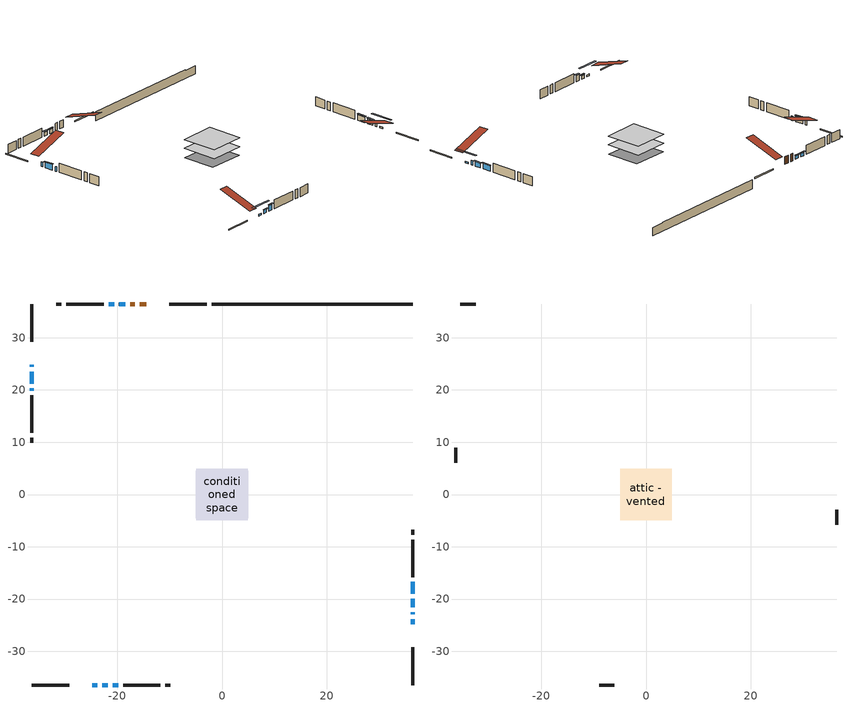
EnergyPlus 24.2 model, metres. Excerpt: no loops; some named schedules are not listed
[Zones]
conditioned space
 floor outside (Floor1 construction): -0.43,-0.43 -0.43,0.43 0.43,0.43 0.43,-0.43 z0.61
 floor adiabatic (AdiabaticFloorConstruction): -4.94,-4.94 -4.94,4.94 4.94,4.94 4.94,-4.94 z0.61
 floor foundation (Slab1 construction): -5.03,-4.57 -5.03,4.57 5.03,4.57 5.03,-4.57 z-1.83
 wall outside (RimJoist1 construction): -2.88,36.46 -10.08,36.46 / -36.46,-36.46 -29.26,-36.46 / -36.46,36.46 -36.46,29.26 / 36.46,-36.46 36.46,-29.26 z0.61:0.91
 wall outside (AdiabaticWallConstruction 1): -14.47,36.46 -15.74,36.46 / -16.67,36.46 -17.56,36.46 z0.61:2.64
 wall outside (AdiabaticWallConstruction): -36.46,24.86 -36.46,24.44 / -36.46,20.3 -36.46,19.88 / 36.46,-22.92 36.46,-22.5 z0.61:1.83; -36.46,23.51 -36.46,21.23 / 36.46,-19.02 36.46,-16.73 z0.61:2.13; 36.46,-24.86 36.46,-23.84 / -24.86,-36.46 -23.84,-36.46 z0.61:1.07; 36.46,-21.57 36.46,-19.94 z0.61:1.93; -18.49,36.46 -19.71,36.46 / -20.64,36.46 -21.71,36.46 z0.61:1.63; -22.92,-36.46 -21.85,-36.46 z0.61:1.53; -20.92,-36.46 -19.85,-36.46 z0.61:2.24
 wall outside (Wall1 construction): -22.64,36.46 -29.79,36.46 / -18.92,-36.46 -11.77,-36.46 / -36.46,18.95 -36.46,11.79 / 36.46,-15.8 36.46,-8.65 z0.61:3.05
 wall outside (Wall2 construction): -30.72,36.46 -31.68,36.46 / -10.84,-36.46 -9.88,-36.46 / -36.46,10.86 -36.46,9.91 / 36.46,-7.72 36.46,-6.76 z0.61:3.05
 wall foundation (FoundationWall1 construction): -1.95,36.46,-1.83 -1.95,36.46,0.61 32.61,36.46,0.61 32.61,36.46,0.37 36.46,36.46,0.37 36.46,36.46,-1.83
 window (WindowConstruction 7): -36.46,24.86 -36.46,24.44 z0.61:1.83
 window (WindowConstruction 6): -36.46,23.51 -36.46,21.23 z0.61:2.13
 window (WindowConstruction 10): 36.46,-24.86 36.46,-23.85 z0.61:1.07
 window (WindowConstruction 11): -24.86,-36.46 -23.85,-36.46 z0.61:1.07
 window (WindowConstruction 8): -36.46,20.3 -36.46,19.88 z0.61:1.83
 window (WindowConstruction 9): 36.46,-22.92 36.46,-22.5 z0.61:1.83
 window (WindowConstruction): 36.46,-21.57 36.46,-19.94 z0.61:1.93
 window (WindowConstruction 1): 36.46,-19.02 36.46,-16.73 z0.61:2.13
 window (WindowConstruction 2): -18.49,36.46 -19.71,36.46 z0.61:1.62
 window (WindowConstruction 3): -20.64,36.46 -21.71,36.46 z0.61:1.62
 window (WindowConstruction 4): -22.92,-36.46 -21.85,-36.46 z0.61:1.52
 window (WindowConstruction 5): -20.92,-36.46 -19.85,-36.46 z0.61:2.23
 door (Door): -14.47,36.46 -15.74,36.46 z0.61:2.64
 door (Door 1): -16.67,36.46 -17.56,36.46 z0.61:2.64
 ceiling adiabatic (AdiabaticFloorConstruction): 4.94,-4.94 4.94,4.94 -4.94,4.94 -4.94,-4.94 z0.61
attic - vented
 floor to conditioned space (Floor2 construction Reversed): -4.94,-4.94 -4.94,4.94 4.94,4.94 4.94,-4.94 z3.05
 wall outside (Wall3 construction): -32.61,36.46 -35.53,36.46 / -8.95,-36.46 -6.03,-36.46 / -36.46,8.98 -36.46,6.06 / 36.46,-5.83 36.46,-2.91 z0.61:3.05
 roof outside (Roof1 construction): -13.54,36.46,3.05 -13.54,26.83,6.26 -11.01,26.83,6.26 -11.01,36.46,3.05; -25.79,-36.46,3.05 -25.79,-26.83,6.26 -28.33,-26.83,6.26 -28.33,-36.46,3.05; -36.46,25.79,3.05 -26.83,25.79,6.26 -26.83,28.33,6.26 -36.46,28.33,3.05; 36.46,-25.79,3.05 26.83,-25.79,6.26 26.83,-28.33,6.26 36.46,-28.33,3.05
shading: -36.46,21.03 -36.46,23.71 -36.87,23.71 -36.87,21.03 z2.34; 36.46,-21.21 36.46,-27.5 36.87,-27.5 36.87,-21.21 z3.71; -21.21,-36.46 -27.5,-36.46 -27.5,-36.87 -21.21,-36.87 z3.71; 36.46,-19.74 36.46,-21.77 36.87,-21.77 36.87,-19.74 z2.13; 36.46,-16.53 36.46,-19.22 36.87,-19.22 36.87,-16.53 z2.34; -19.91,36.46 -18.29,36.46 -18.29,36.87 -19.91,36.87 z1.83; -21.91,36.46 -20.44,36.46 -20.44,36.87 -21.91,36.87 z1.83; -21.65,-36.46 -23.12,-36.46 -23.12,-36.87 -21.65,-36.87 z1.73; -19.65,-36.46 -21.12,-36.46 -21.12,-36.87 -19.65,-36.87 z2.44
[Building]
Building 1: Terrain=Suburbs
[Site:Location]
Edmonton Intl AP_AB: Latitude {deg}=53.31; Longitude {deg}=-113.58; Time Zone {hr}=-7; Elevation {m}=723; Keep Site Location Information=Yes
[Site:GroundTemperature:Shallow]
-1.56185, -3.61833, -3.78302, -2.80711, 1.11059, 5.01004, 8.39065, 10.5322, 10.7141, 8.97234, 5.67794, 1.89811
[Site:WaterMainsTemperature]
Calculation Method=Schedule; Temperature Schedule=mains temperature schedule
[Material] Roughness=Rough; Thermal Absorptance=0.9
Name | Thickness {m} | Conductivity {W/m-K} | Density {kg/m3} | Specific Heat {J/kg-K} | Solar Absorptance | Visible Absorptance
asphalt or fiberglass shingles | 0.00635 | 0.162714 | 1121.4 | 1465.45 | 0.4 | 0.4
ceiling loosefill ins | 0.169333 | 0.0480833 | 16.02 | 1046.75 | 0.7 | 0.7
ceiling stud and cavity | 0.1397 | 0.518534 | 65.682 | 1177.47 | 0.7 | 0.7
concrete 4.0 in. | 0.1016 | 1.803125 | 2242.8 | 837.4 | 0.7 | 0.7
concrete 8.0 in. | 0.2032 | 1.803125 | 2242.8 | 837.4 | 0.7 | 0.7
door material | 0.04445 | 0.188738 | 512.64 | 1214.23 | 0.7 | 0.7
exterior vertical ins | 0.0113414 | 0.029427 | 32.04 | 1214.23 | 0.7 | 0.7
floor covering | 0.0127 | 0.0433444 | 54.468 | 1339.84 | 0.6 | 0.6
floor rigid ins; rim joist rigid ins | 0.051816 | 0.029427 | 32.04 | 1214.23 | 0.7 | 0.7
floor rigid ins 1; wall rigid ins | 0.512978 | 0.029427 | 32.04 | 1214.23 | 0.7 | 0.7
floor stud and cavity | 0.1397 | 0.102213 | 92.3553 | 1139.71 | 0.7 | 0.7
floor stud and cavity 1 | 0.1397 | 1.75129 | 37.0049 | 1207.88 | 0.7 | 0.7
furniture material conditioned space 1 | 0.1524 | 0.115458 | 640.8 | 1214.23 | 0.6 | 0.6
gypsum board | 0.0127 | 0.160291 | 801 | 837.4 | 0.6 | 0.6
gypsum board 1 | 0.0127 | 0.160291 | 801 | 837.4 | 0.7 | 0.7
osb sheathing 0.5 in. | 0.0127 | 0.115458 | 512.64 | 1214.23 | 0.7 | 0.7
osb sheathing 0.75 in. | 0.01905 | 0.115458 | 512.64 | 1214.23 | 0.7 | 0.7
osb sheathing 2.0 in. | 0.0508 | 0.115458 | 512.64 | 1214.23 | 0.7 | 0.7
rim joist stud and cavity | 0.0508 | 0.0413573 | 125.044 | 1163.47 | 0.6 | 0.6
wall stud and cavity | 0.1397 | 0.0938917 | 139.0536 | 1170.24 | 0.7 | 0.7
wall stud and cavity 1 | 0.1397 | 0.118593 | 139.0536 | 1170.24 | 0.7 | 0.7
wall stud and cavity 2 | 0.0889 | 6.1454 | 50.32683 | 1063.81 | 0.6 | 0.6
wall stud and cavity 3 | 0.0889 | 0.380278 | 52.3479 | 1209.89 | 0.7 | 0.7
wall stud and cavity 4 | 0.0889 | 0.391764 | 83.0341 | 1211.67 | 0.7 | 0.7
wood siding | 0.0254 | 0.102417 | 544.68 | 1172.36 | 0.4 | 0.4
wood siding 1 | 0.00254 | 0.102417 | 544.68 | 1172.36 | 0.4 | 0.4
wood siding 2; wood siding 3; wood siding 4 | 0.0254 | 0.102417 | 544.68 | 1172.36 | 0.7 | 0.7
[WindowMaterial:SimpleGlazingSystem]
Name | U-Factor {W/m2-K} | Solar Heat Gain Coefficient
WindowMaterial | 1.7511 | 0.53
WindowMaterial 1 | 1.59722 | 0.59
WindowMaterial 2 | 1.998656 | 0.46
WindowMaterial 3 | 2.04635 | 0.45
WindowMaterial 4 | 1.916325 | 0.48
WindowMaterial 5 | 1.90383 | 0.49
WindowMaterial 6 | 3.30687 | 0.6
WindowMaterial 7 | 3.33639 | 0.51
WindowMaterial 8 | 5.31347 | 0.49
[Construction]
AdiabaticFloorConstruction: floor stud and cavity 1, floor rigid ins 1, osb sheathing 0.75 in., floor covering
AdiabaticWallConstruction: wood siding 3, wall rigid ins, wall stud and cavity 3, gypsum board
AdiabaticWallConstruction 1: wood siding 4, wall rigid ins, wall stud and cavity 3, gypsum board
Door; Door 1: door material
Floor1 construction: floor stud and cavity, floor rigid ins, osb sheathing 0.75 in., floor covering
Floor2 construction Reversed: gypsum board, ceiling stud and cavity, ceiling loosefill ins
FoundationWall1 construction: concrete 8.0 in., gypsum board 1
furniture construction conditioned space 1: furniture material conditioned space 1
PartitionWallConstruction: gypsum board, wall stud and cavity 4, gypsum board
RimJoist1 construction: wood siding 2, rim joist rigid ins, osb sheathing 2.0 in., rim joist stud and cavity
Roof1 construction: asphalt or fiberglass shingles
Slab1 construction: concrete 4.0 in.
Wall1 construction: wood siding, osb sheathing 0.5 in., wall stud and cavity, gypsum board
Wall2 construction: wood siding, osb sheathing 0.5 in., wall stud and cavity 1, gypsum board
Wall3 construction: wood siding 1, wall stud and cavity 2
WindowConstruction: WindowMaterial
WindowConstruction 1; WindowConstruction 6: WindowMaterial 1
WindowConstruction 10; WindowConstruction 11: WindowMaterial 8
WindowConstruction 2: WindowMaterial 2
WindowConstruction 3: WindowMaterial 3
WindowConstruction 4: WindowMaterial 4
WindowConstruction 5: WindowMaterial 5
WindowConstruction 7; WindowConstruction 9: WindowMaterial 6
WindowConstruction 8: WindowMaterial 7
[Zone] Multiplier=1; Part of Total Floor Area=Yes
Name | Volume {m3}
attic - vented | 50.8578
conditioned space | 483.5
[Space]
Name | Zone | Volume {m3}
attic - vented 1 | attic - vented | 50.8578
conditioned space 1 | conditioned space | 483.5
[ZoneInfiltration:EffectiveLeakageArea]
infil attic - vented 1: Zone or Space=attic - vented 1; Schedule=Always On Discrete; Effective Air Leakage Area {cm2}=3396.52; Stack Coefficient=0.000392662; Wind Coefficient=1.33884e-05
[ZoneMixing]
whole house fan mix: Zone or Space=attic - vented; Schedule=Always On Continuous; Design Flow Rate Calculation Method=Flow/Zone; Design Flow Rate {m3/s}=0; Source Zone or Space=conditioned space
[SurfaceProperty:ExposedFoundationPerimeter]
Slab1: Exposed Perimeter Calculation Method=TotalExposedPerimeter; Total Exposed Perimeter {m}=38.404
[InternalMass] Zone or ZoneList=conditioned space; Space or SpaceList=conditioned space 1
Name | Construction | Surface Area {m2}
furniture mass conditioned space 1 | furniture construction conditioned space 1 | 76.164
partition wall mass | PartitionWallConstruction | 190.41
[Lights]
interior lighting: Zone or ZoneList or Space or SpaceList=conditioned space 1; Schedule=interior lighting schedule; Design Level Calculation Method=LightingLevel; Lighting Level {W}=343.2; Return Air Fraction=0; Fraction Radiant=0.6; Fraction Visible=0.2; Fraction Replaceable=1
[People]
occupants: Zone or ZoneList or Space or SpaceList=conditioned space 1; Number of People Schedule=occupants schedule; Number of People Calculation Method=People; Number of People=3; Fraction Radiant=0.314171; Sensible Heat Fraction=0.56303; Activity Level Schedule=occupants activity schedule; Carbon Dioxide Generation Rate {m3/s-W}=0; Enable ASHRAE 55 Comfort Warnings=No; Mean Radiant Temperature Calculation Type=EnclosureAveraged
[ElectricEquipment] Zone or ZoneList or Space or SpaceList=conditioned space 1; Design Level Calculation Method=EquipmentLevel
Name | Schedule | Design Level {W} | Fraction Latent | Fraction Radiant | Fraction Lost
clothes dryer | clothes dryer schedule | 140.772 | 0.015 | 0.081 | 0.85
clothes washer | clothes washer schedule | 32.1985 | 0.03 | 0.162 | 0.7
cooking range | cooking range schedule | 215.147 | 0.08 | 0.432 | 0.2
dishwasher | dishwasher schedule | 66.8632 | 0.3 | 0.18 | 0.4
fridge | fridge schedule | 72.9452 | 0 | 0.6 | 0
mech vent bath fan 0 | mech vent bath fan 0 schedule | 50.2 | 0 | 0 | 1
mech vent bath fan 1 | mech vent bath fan 1 schedule | 50.2 | 0 | 0 | 1
mech vent house fan | mech vent house fan schedule | 0 | 0 | 0 | 1
mech vent house fan cfis | mech vent house fan cfis schedule | 0 | 0 | 0 | 0
mech vent range fan 0 | mech vent range fan 0 schedule | 57 | 0 | 0 | 1
misc plug loads | misc plug loads schedule | 494.7 | 0.045 | 0.513 | 0.1
whole house fan | Always On Discrete | 0 | 0 | 0 | 1
[OtherEquipment] Zone or ZoneList or Space or SpaceList=conditioned space 1; Design Level Calculation Method=EquipmentLevel
Name | Fuel Type | Schedule | Design Level {W} | Fraction Latent | Fraction Radiant | Fraction Lost
clothes dryer 1 | Electricity | clothes dryer schedule | 0 | 0.015 | 0.081 | 0.85
cooking range 1 | Electricity | cooking range schedule | 0 | 0.08 | 0.432 | 0.2
general water use latent | None | general water use schedule | 62.594 | 1 | 0 | 0
general water use sensible | None | general water use schedule | -61.6891 | 0 | 0.6 | 0
mech vent house fan latent load | None | Always On Discrete | 0 | 1 | 0 | 0
mech vent house fan sensible load | None | Always On Discrete | 0 | 0 | 0 | 0
water heater energy adjustment1 | NaturalGas | Always On Discrete | 0.01 | 0 | 0 | 1
[ZoneInfiltration:DesignFlowRate] Zone or ZoneList or Space or SpaceList=conditioned space 1; Schedule=Always On Discrete; Design Flow Rate Calculation Method=Flow/Zone; Design Flow Rate {m3/s}=0
infil flow; natural vent flow; whole house fan flow
[AvailabilityManager:Scheduled]
furnace airloop Availability Manager: Schedule=Always On Discrete
[Foundation:Kiva]
Foundation Kiva 1: Initial Indoor Air Temperature {C}=18; Wall Height Above Grade {m}=0.609996; Wall Depth Below Slab {m}=0.2032; Custom Block Material Name 1=exterior vertical ins; Custom Block Depth 1 {m}=2.43998; Custom Block X Position 1 {m}=0.2159; Custom Block Z Position 1 {m}=0
[Foundation:Kiva:Settings]
Soil Conductivity {W/m-K}=0.849921; Soil Density {kg/m3}=1842.3; Soil Specific Heat {J/kg-K}=418.7; Ground Solar Absorptivity=0.9; Ground Thermal Absorptivity=0.9; Ground Surface Roughness {m}=0.03; Far-Field Width {m}=40; Deep-Ground Boundary Condition=ZeroFlux; Deep-Ground Depth {m}=40; Minimum Cell Dimension {m}=0.2; Maximum Cell Growth Coefficient=3; Simulation Timestep=Timestep
[Exterior:Lights]
exterior lighting: Schedule=exterior lighting schedule; Design Level {W}=75.6
[EnergyManagementSystem:GlobalVariable]
furnace_airloop_Fan_RTF
infil_program_Qfan
infil_program_Qinf
natural_vent_program_Qnv
natural_vent_program_Qwhf
[EnergyManagementSystem:Sensor]
Name | Output:Variable or Output:Meter Index Key | Output:Variable or Output:Meter
airflow_gain | infil flow | Infiltration Sensible Heat Gain Energy
airflow_gain_1 | natural vent flow | Infiltration Sensible Heat Gain Energy
airflow_gain_2 | whole house fan flow | Infiltration Sensible Heat Gain Energy
airflow_loss | infil flow | Infiltration Sensible Heat Loss Energy
airflow_loss_1 | natural vent flow | Infiltration Sensible Heat Loss Energy
airflow_loss_2 | whole house fan flow | Infiltration Sensible Heat Loss Energy
clg_load_cond |  | Cooling:EnergyTransfer:Zone:CONDITIONED SPACE
clg_sp_s; clg_sp_s_1 | cooling setpoint | Schedule Value
clothes_dryer_exhaust_0_sch_s | clothes dryer exhaust 0 schedule | Schedule Value
cool_season | cooling season schedule | Schedule Value
htg_load_cond |  | Heating:EnergyTransfer:Zone:CONDITIONED SPACE
htg_sp_s; htg_sp_s_1 | heating setpoint | Schedule Value
ig_ee_conv | clothes dryer | Electric Equipment Convective Heating Energy
ig_ee_conv_2 | cooking range | Electric Equipment Convective Heating Energy
ig_ee_conv_4 | fridge | Electric Equipment Convective Heating Energy
ig_ee_conv_5 | misc plug loads | Electric Equipment Convective Heating Energy
ig_ee_conv_6 | whole house fan | Electric Equipment Convective Heating Energy
ig_ee_rad | clothes dryer | Electric Equipment Radiant Heating Energy
ig_ee_rad_2 | cooking range | Electric Equipment Radiant Heating Energy
ig_ee_rad_4 | fridge | Electric Equipment Radiant Heating Energy
ig_ee_rad_5 | misc plug loads | Electric Equipment Radiant Heating Energy
ig_ee_rad_6 | whole house fan | Electric Equipment Radiant Heating Energy
ig_lgt_conv | interior lighting | Lights Convective Heating Energy
ig_lgt_rad | interior lighting | Lights Radiant Heating Energy
ig_lgt_vis | interior lighting | Lights Visible Radiation Heating Energy
ig_oe_conv | clothes dryer 1 | Other Equipment Convective Heating Energy
ig_oe_conv_1 | cooking range 1 | Other Equipment Convective Heating Energy
ig_oe_conv_2 | general water use latent | Other Equipment Convective Heating Energy
ig_oe_conv_3 | general water use sensible | Other Equipment Convective Heating Energy
ig_oe_conv_4 | water heater energy adjustment1 | Other Equipment Convective Heating Energy
ig_oe_rad | clothes dryer 1 | Other Equipment Radiant Heating Energy
ig_oe_rad_1 | cooking range 1 | Other Equipment Radiant Heating Energy
ig_oe_rad_2 | general water use latent | Other Equipment Radiant Heating Energy
ig_oe_rad_3 | general water use sensible | Other Equipment Radiant Heating Energy
ig_oe_rad_4 | water heater energy adjustment1 | Other Equipment Radiant Heating Energy
ig_ppl_conv | occupants | People Convective Heating Energy
ig_ppl_rad | occupants | People Radiant Heating Energy
im_conv | furniture mass conditioned space 1 | Surface Inside Face Convection Heat Gain Energy
im_conv_1 | partition wall mass | Surface Inside Face Convection Heat Gain Energy
im_ig | furniture mass conditioned space 1 | Surface Inside Face Internal Gains Radiation Heat Gain Energy
im_ig_1 | partition wall mass | Surface Inside Face Internal Gains Radiation Heat Gain Energy
im_lgt | furniture mass conditioned space 1 | Surface Inside Face Lights Radiation Heat Gain Energy
im_lgt_1 | partition wall mass | Surface Inside Face Lights Radiation Heat Gain Energy
im_sol | furniture mass conditioned space 1 | Surface Inside Face Solar Radiation Heat Gain Energy
im_sol_1 | partition wall mass | Surface Inside Face Solar Radiation Heat Gain Energy
im_surf | furniture mass conditioned space 1 | Surface Inside Face Net Surface Thermal Radiation Heat Gain Energy
im_surf_1 | partition wall mass | Surface Inside Face Net Surface Thermal Radiation Heat Gain Energy
mech_vent_bath_fan_0_sch_s | mech vent bath fan 0 schedule | Schedule Value
mech_vent_bath_fan_1_sch_s | mech vent bath fan 1 schedule | Schedule Value
mech_vent_range_fan_0_sch_s | mech vent range fan 0 schedule | Schedule Value
mv_conv | mech vent bath fan 0 | Electric Equipment Convective Heating Energy
mv_conv_1 | mech vent bath fan 1 | Electric Equipment Convective Heating Energy
mv_conv_2 | mech vent house fan | Electric Equipment Convective Heating Energy
mv_conv_3 | mech vent house fan cfis | Electric Equipment Convective Heating Energy
mv_conv_4 | mech vent range fan 0 | Electric Equipment Convective Heating Energy
mv_conv_5 | mech vent house fan latent load | Other Equipment Convective Heating Energy
mv_conv_6 | mech vent house fan sensible load | Other Equipment Convective Heating Energy
mv_rad | mech vent bath fan 0 | Electric Equipment Radiant Heating Energy
mv_rad_1 | mech vent bath fan 1 | Electric Equipment Radiant Heating Energy
mv_rad_2 | mech vent house fan | Electric Equipment Radiant Heating Energy
mv_rad_3 | mech vent house fan cfis | Electric Equipment Radiant Heating Energy
mv_rad_4 | mech vent range fan 0 | Electric Equipment Radiant Heating Energy
mv_rad_5 | mech vent house fan latent load | Other Equipment Radiant Heating Energy
mv_rad_6 | mech vent house fan sensible load | Other Equipment Radiant Heating Energy
natural_vent_s | natural vent schedule | Schedule Value
out_pb_s |  | Site Outdoor Air Barometric Pressure
out_wt_s |  | Site Outdoor Air Humidity Ratio
site_vw_s |  | Site Wind Speed
ss_back_out | Window1 | Surface Window Shortwave from Zone Back Out Window Heat Transfer Rate
ss_back_out_1 | Window10 | Surface Window Shortwave from Zone Back Out Window Heat Transfer Rate
ss_back_out_10 | Window8 | Surface Window Shortwave from Zone Back Out Window Heat Transfer Rate
ss_back_out_11 | Window9 | Surface Window Shortwave from Zone Back Out Window Heat Transfer Rate
ss_back_out_2 | Window11 | Surface Window Shortwave from Zone Back Out Window Heat Transfer Rate
ss_back_out_3 | Window12 | Surface Window Shortwave from Zone Back Out Window Heat Transfer Rate
ss_back_out_4 | Window2 | Surface Window Shortwave from Zone Back Out Window Heat Transfer Rate
ss_back_out_5 | Window3 | Surface Window Shortwave from Zone Back Out Window Heat Transfer Rate
ss_back_out_6 | Window4 | Surface Window Shortwave from Zone Back Out Window Heat Transfer Rate
ss_back_out_7 | Window5 | Surface Window Shortwave from Zone Back Out Window Heat Transfer Rate
ss_back_out_8 | Window6 | Surface Window Shortwave from Zone Back Out Window Heat Transfer Rate
ss_back_out_9 | Window7 | Surface Window Shortwave from Zone Back Out Window Heat Transfer Rate
ss_conv | Door1 | Surface Inside Face Convection Heat Gain Energy
ss_conv_1 | Door3 | Surface Inside Face Convection Heat Gain Energy
ss_conv_10 | Window6 | Surface Inside Face Convection Heat Gain Energy
ss_conv_11 | Window7 | Surface Inside Face Convection Heat Gain Energy
ss_conv_12 | Window8 | Surface Inside Face Convection Heat Gain Energy
ss_conv_13 | Window9 | Surface Inside Face Convection Heat Gain Energy
ss_conv_2 | Window1 | Surface Inside Face Convection Heat Gain Energy
ss_conv_3 | Window10 | Surface Inside Face Convection Heat Gain Energy
ss_conv_4 | Window11 | Surface Inside Face Convection Heat Gain Energy
ss_conv_5 | Window12 | Surface Inside Face Convection Heat Gain Energy
ss_conv_6 | Window2 | Surface Inside Face Convection Heat Gain Energy
ss_conv_7 | Window3 | Surface Inside Face Convection Heat Gain Energy
ss_conv_8 | Window4 | Surface Inside Face Convection Heat Gain Energy
ss_conv_9 | Window5 | Surface Inside Face Convection Heat Gain Energy
ss_ig | Door1 | Surface Inside Face Internal Gains Radiation Heat Gain Energy
ss_ig_1 | Door3 | Surface Inside Face Internal Gains Radiation Heat Gain Energy
ss_ig_10 | Window6 | Surface Inside Face Internal Gains Radiation Heat Gain Energy
ss_ig_11 | Window7 | Surface Inside Face Internal Gains Radiation Heat Gain Energy
ss_ig_12 | Window8 | Surface Inside Face Internal Gains Radiation Heat Gain Energy
ss_ig_13 | Window9 | Surface Inside Face Internal Gains Radiation Heat Gain Energy
ss_ig_2 | Window1 | Surface Inside Face Internal Gains Radiation Heat Gain Energy
ss_ig_3 | Window10 | Surface Inside Face Internal Gains Radiation Heat Gain Energy
ss_ig_4 | Window11 | Surface Inside Face Internal Gains Radiation Heat Gain Energy
ss_ig_5 | Window12 | Surface Inside Face Internal Gains Radiation Heat Gain Energy
ss_ig_6 | Window2 | Surface Inside Face Internal Gains Radiation Heat Gain Energy
ss_ig_7 | Window3 | Surface Inside Face Internal Gains Radiation Heat Gain Energy
ss_ig_8 | Window4 | Surface Inside Face Internal Gains Radiation Heat Gain Energy
ss_ig_9 | Window5 | Surface Inside Face Internal Gains Radiation Heat Gain Energy
ss_lgt | Door1 | Surface Inside Face Lights Radiation Heat Gain Energy
ss_lgt_1 | Door3 | Surface Inside Face Lights Radiation Heat Gain Energy
ss_sol | Door1 | Surface Inside Face Solar Radiation Heat Gain Energy
ss_sol_1 | Door3 | Surface Inside Face Solar Radiation Heat Gain Energy
ss_surf | Door1 | Surface Inside Face Net Surface Thermal Radiation Heat Gain Energy
ss_surf_1 | Door3 | Surface Inside Face Net Surface Thermal Radiation Heat Gain Energy
ss_surf_10 | Window6 | Surface Inside Face Net Surface Thermal Radiation Heat Gain Energy
ss_surf_11 | Window7 | Surface Inside Face Net Surface Thermal Radiation Heat Gain Energy
ss_surf_12 | Window8 | Surface Inside Face Net Surface Thermal Radiation Heat Gain Energy
ss_surf_13 | Window9 | Surface Inside Face Net Surface Thermal Radiation Heat Gain Energy
ss_surf_2 | Window1 | Surface Inside Face Net Surface Thermal Radiation Heat Gain Energy
ss_surf_3 | Window10 | Surface Inside Face Net Surface Thermal Radiation Heat Gain Energy
ss_surf_4 | Window11 | Surface Inside Face Net Surface Thermal Radiation Heat Gain Energy
ss_surf_5 | Window12 | Surface Inside Face Net Surface Thermal Radiation Heat Gain Energy
ss_surf_6 | Window2 | Surface Inside Face Net Surface Thermal Radiation Heat Gain Energy
ss_surf_7 | Window3 | Surface Inside Face Net Surface Thermal Radiation Heat Gain Energy
ss_surf_8 | Window4 | Surface Inside Face Net Surface Thermal Radiation Heat Gain Energy
ss_surf_9 | Window5 | Surface Inside Face Net Surface Thermal Radiation Heat Gain Energy
ss_trans_in | Window1 | Surface Window Transmitted Solar Radiation Rate
ss_trans_in_1 | Window10 | Surface Window Transmitted Solar Radiation Rate
ss_trans_in_10 | Window8 | Surface Window Transmitted Solar Radiation Rate
ss_trans_in_11 | Window9 | Surface Window Transmitted Solar Radiation Rate
ss_trans_in_2 | Window11 | Surface Window Transmitted Solar Radiation Rate
ss_trans_in_3 | Window12 | Surface Window Transmitted Solar Radiation Rate
ss_trans_in_4 | Window2 | Surface Window Transmitted Solar Radiation Rate
ss_trans_in_5 | Window3 | Surface Window Transmitted Solar Radiation Rate
ss_trans_in_6 | Window4 | Surface Window Transmitted Solar Radiation Rate
ss_trans_in_7 | Window5 | Surface Window Transmitted Solar Radiation Rate
ss_trans_in_8 | Window6 | Surface Window Transmitted Solar Radiation Rate
ss_trans_in_9 | Window7 | Surface Window Transmitted Solar Radiation Rate
ss_trans_out | Window1 | Surface Inside Face Initial Transmitted Diffuse Transmitted Out Window Solar Radiation Rate
ss_trans_out_1 | Window10 | Surface Inside Face Initial Transmitted Diffuse Transmitted Out Window Solar Radiation Rate
ss_trans_out_10 | Window8 | Surface Inside Face Initial Transmitted Diffuse Transmitted Out Window Solar Radiation Rate
ss_trans_out_11 | Window9 | Surface Inside Face Initial Transmitted Diffuse Transmitted Out Window Solar Radiation Rate
ss_trans_out_2 | Window11 | Surface Inside Face Initial Transmitted Diffuse Transmitted Out Window Solar Radiation Rate
